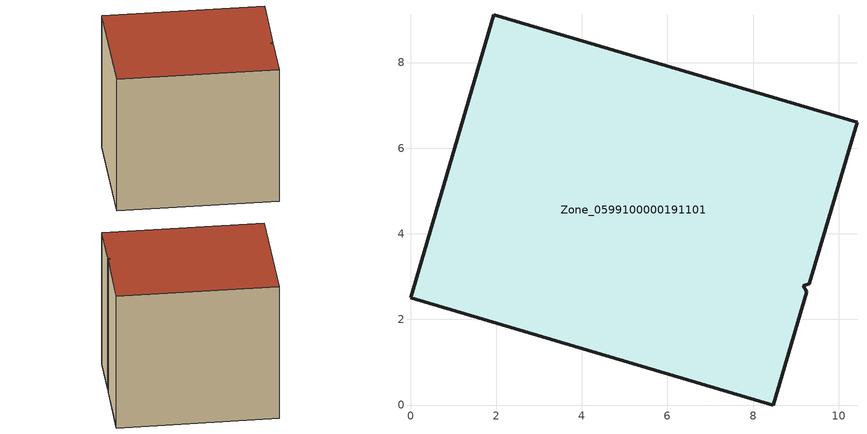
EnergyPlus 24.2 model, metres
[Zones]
Zone_0599100000191101
 floor ground (C_G): 10.43,6.6 9.31,2.83 9.17,2.78 9.25,2.64 8.47,0 0,2.51 1.95,9.11 z0.36
 wall outside (C_F): 9.25,2.64 9.17,2.78 9.31,2.83 10.43,6.6 1.95,9.11 0,2.51 8.47,0 9.25,2.64 z0.36:8.59
 roof outside (C_R): 9.31,2.83 10.43,6.6 1.95,9.11 0,2.51 8.47,0 9.25,2.64 9.17,2.78 z8.59
[BUILDING]
Pand.0599100000191101: North Axis=0; Terrain=City; Loads Convergence Tolerance Value=0.04; Temperature Convergence Tolerance Value=0.4; Solar Distribution=FullExterior; Maximum Number of Warmup Days=25; Minimum Number of Warmup Days=1
[Site:Location]
Rotterdam.The.Hague.AP_ZH_NLD Design_Conditions: Latitude=51.96; Longitude=4.45; Time Zone=1; Elevation=-4.5
[SITE:GROUNDTEMPERATURE:BUILDINGSURFACE]
18, 18, 18, 18, 18, 18, 18, 18, 18, 18, 18, 18
[MATERIAL] Thermal Absorptance=0.9; Solar Absorptance=0.7; Visible Absorptance=0.7
Name | Roughness | Thickness | Conductivity | Density | Specific Heat
G.TC.1965-1974 | MediumSmooth | 0.15 | 0.882353 | 540 | 1210
F.TC.1965-1974 | Rough | 0.3 | 0.697674 | 1920 | 840
R.TC.1965-1974 | MediumRough | 0.2 | 0.232558 | 1500 | 1000
[CONSTRUCTION]
C_G: G.TC.1965-1974
C_F: F.TC.1965-1974
C_R: R.TC.1965-1974
[ZONE]
Zone_0599100000191101: Type=1; Multiplier=1; Ceiling Height=Autocalculate; Volume=Autocalculate; Floor Area=autocalculate; Part of Total Floor Area=Yes
[ZONEINFILTRATION:DESIGNFLOWRATE]
Infil_Zone_0599100000191101: Zone or ZoneList or Space or SpaceList=Zone_0599100000191101; Schedule=AlwaysOn; Design Flow Rate Calculation Method=Flow/Area; Flow Rate per Floor Area=0.003; Constant Term Coefficient=1; Temperature Term Coefficient=0; Velocity Term Coefficient=0; Velocity Squared Term Coefficient=0
[HVACTEMPLATE:ZONE:IDEALLOADSAIRSYSTEM]
Zone_0599100000191101: Maximum Heating Supply Air Temperature=50; Minimum Cooling Supply Air Temperature=13; Maximum Heating Supply Air Humidity Ratio=0.0156; Minimum Cooling Supply Air Humidity Ratio=0.0077; Heating Limit=NoLimit; Cooling Limit=NoLimit; Dehumidification Control Type=ConstantSensibleHeatRatio; Cooling Sensible Heat Ratio=0.7; Dehumidification Setpoint=60; Humidification Control Type=None; Humidification Setpoint=30; Outdoor Air Method=None; Outdoor Air Flow Rate per Person=0.00944; Outdoor Air Flow Rate per Zone Floor Area=0; Outdoor Air Flow Rate per Zone=0; Demand Controlled Ventilation Type=None; Outdoor Air Economizer Type=NoEconomizer; Heat Recovery Type=None; Sensible Heat Recovery Effectiveness=0.7; Latent Heat Recovery Effectiveness=0.65
[ZONECONTROL:THERMOSTAT]
ThermostatControl_Zone_0599100000191101: Zone or ZoneList=Zone_0599100000191101; Control Type Schedule=DualSetpointControlType; Control 1=Thermostat_Zone_0599100000191101; Temperature Difference Between Cutout And Setpoint=0
[THERMOSTATSETPOINT:DUALSETPOINT]
Thermostat_Zone_0599100000191101: Heating Setpoint Temperature Schedule=HeatingSetpoint_Zone_0599100000191101; Cooling Setpoint Temperature Schedule=CoolingSetpoint_Zone_0599100000191101
[SCHEDULE:COMPACT]
HeatingSetpoint_Zone_0599100000191101: Through: 12/31, For: AllDays, Until: 24:00, 21
CoolingSetpoint_Zone_0599100000191101: Through: 12/31, For: AllDays, Until: 24:00, 24
DualSetpointControlType: Through: 12/31, For: AllDays, Until: 24:00, 4
AlwaysOn: Through: 12/31, For: AllDays, Until: 24:00, 1
